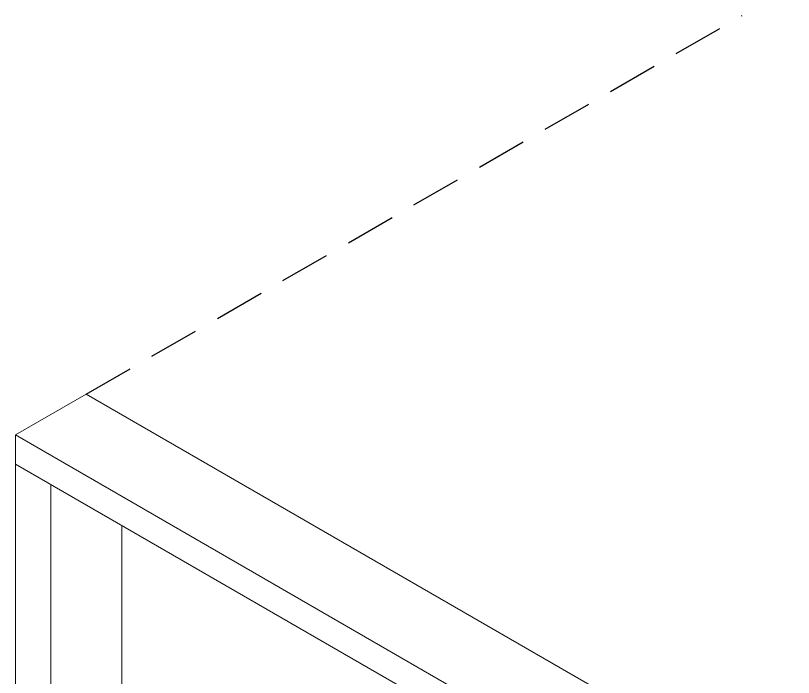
# Model space of a CAD drawing. Extents: x -23436 to 4767, y -4638 to 9755.
# Drawn here: x -14895.6 to -14797.7, y 7974.2 to 8057.6 of the extents above; entities that cross this region are included whole.
import ezdxf

# ---------------------------------------------------------------- set-up
doc = ezdxf.new("R2010")
doc.units = 0
doc.linetypes.add('HIDDEN', pattern=[9.524999999999995, 6.349999999999998, -3.174999999999998])
doc.layers.add('Concreto', color=250, linetype='HIDDEN')
doc.layers.add('Madeira', color=100, linetype='Continuous', lineweight=13)

msp = doc.modelspace()

# ---------------------------------------------------------------- linework, layer by layer
at = {"layer": 'Concreto', "linetype": 'HIDDEN'}
msp.add_line((-14886.67841587679, 8009.899918592337), (-14804.13055904452, 8057.558945955378), dxfattribs=at)
at = {"layer": 'Madeira', "extrusion": (-1e-16, 0.8164965809277258, 0.577350269189626)}
for p, q in [((-14895.58796131981, 8004.755990132504), (-14886.67841587679, 8009.899918592337)), ((-14681.12247458581, 7891.222140554504), (-14886.67841587679, 8009.899918592337)), ((-14895.58796131981, 8004.755990132504), (-14690.03202002878, 7886.078212094659)), ((-14895.58796131981, 7909.960737086867), (-14895.58796131981, 8004.755990132491)), ((-14690.03202002878, 7882.403977480502), (-14895.58796131981, 8001.081755518335)), ((-14895.58796131981, 8001.081755518335), (-14891.1331885983, 7998.509791288412)), ((-14891.1331885983, 7911.063007471039), (-14891.1331885983, 7998.509791288412)), ((-14882.2236431554, 7916.206935930884), (-14882.2236431554, 7993.365862828581))]:
    msp.add_line(p, q, dxfattribs=at)

doc.saveas('drawing.dxf')
